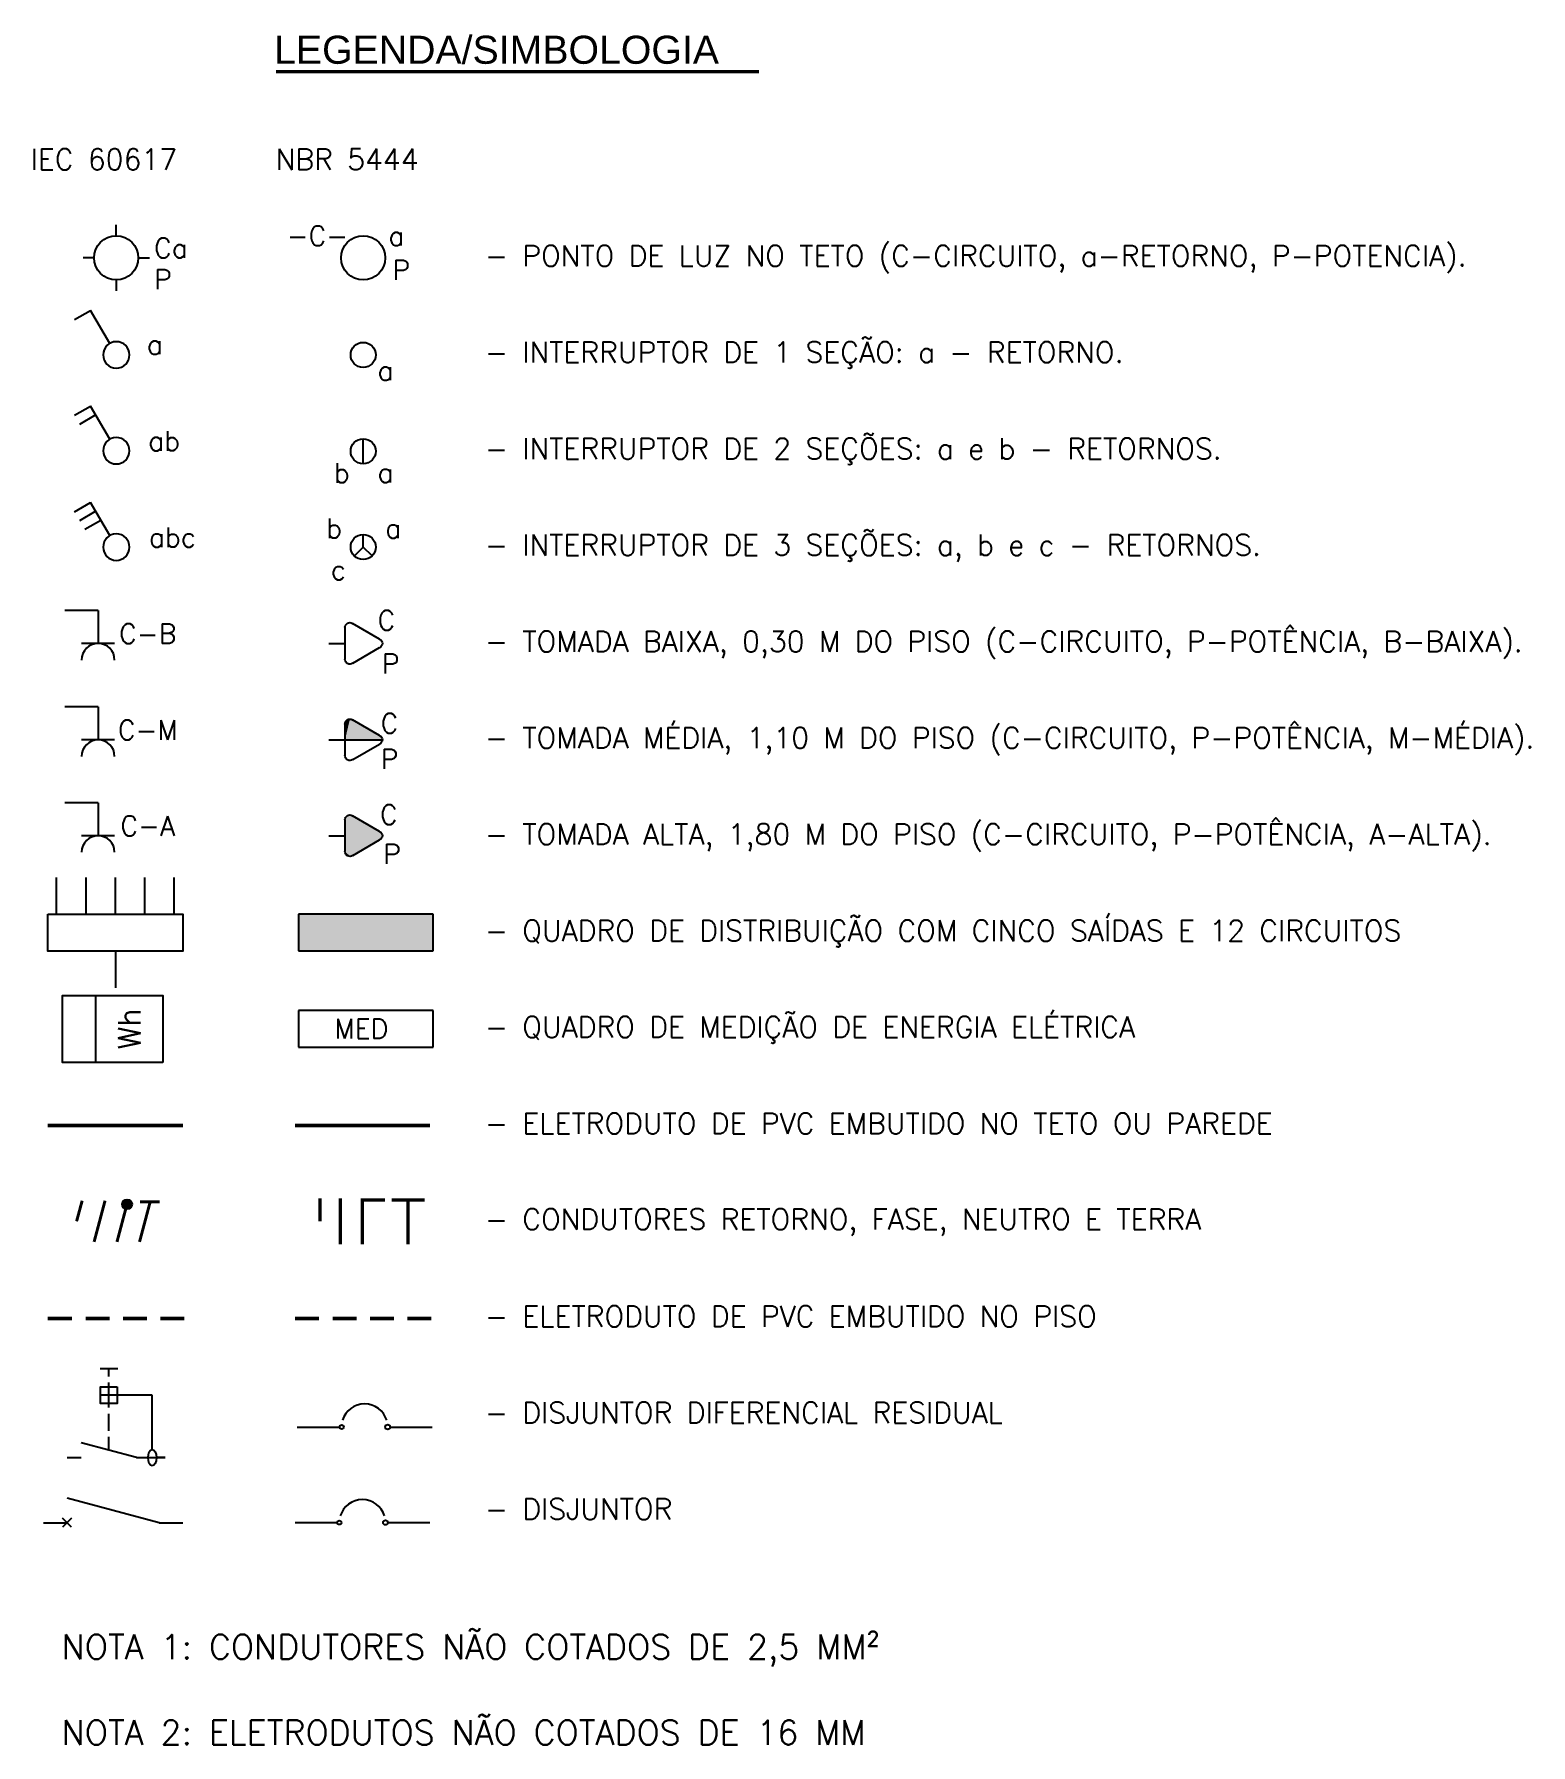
# Model space of a CAD drawing. Header units: millimetres. Extents: x 4398 to 4524, y 1896 to 1957.
# Drawn here: x 4514.97 to 4524.13, y 1930.15 to 1940.62 of the extents above; entities that cross this region are included whole.
import ezdxf
from ezdxf.enums import TextEntityAlignment as Align

# ---------------------------------------------------------------- set-up
doc = ezdxf.new("R2010")
doc.units = ezdxf.units.MM
doc.linetypes.add('HIDDEN', pattern=[0.375, 0.25, -0.125])
for name, color, linetype in [('CIRCUITOS', 255, 'Continuous'), ('Diagrama Unifilar', 7, 'Continuous'), ('ILUMINACAO', 1, 'Continuous'), ('INTERRUPTORES', 1, 'Continuous'), ('LEGENDAS', 7, 'Continuous'), ('TOMADAS-ENERGIA', 1, 'Continuous')]:
    doc.layers.add(name, color=color, linetype=linetype)
doc.layers.add('ELETRODUTO', color=5, linetype='Continuous', lineweight=50)
doc.layers.add('TOMADAS', color=1, linetype='Continuous', lineweight=25)
doc.styles.add('ANACECILIA', font='swissel.ttf')
doc.styles.add('RomanS', font='romans.shx')

# ---------------------------------------------------------------- blocks, each defined once
blk = doc.blocks.new('A$C4C292237')
at = {"linetype": 'Continuous'}
for p, q in [((1.1, 0.573), (0, 0.573)), ((0, 0.573), (0, 0.273)), ((1.1, 0.273), (1.1, 0.573)), ((0, 0.273), (1.1, 0.273))]:
    blk.add_line(p, q, dxfattribs=at)
at = {"linetype": 'Continuous', "style": 'RomanS'}
blk.add_text('MED', height=0.16, dxfattribs=at).set_placement((0.294, 0.345))
at = {"linetype": 'Continuous', "style": 'RomanS', "flags": 8}
blk.add_attdef('002', text='', height=0.16, dxfattribs=at).set_placement((0.525, 0.742), align=Align.MIDDLE_CENTER)
blk.add_attdef('020', text='', height=0.16, dxfattribs=at).set_placement((0.539, 0.08), align=Align.MIDDLE_RIGHT)
blk = doc.blocks.new('Ir1s01')
blk.add_circle((0, 1.02), 1.02)
at = {"style": 'RomanS', "flags": 8}
blk.add_attdef('009', text='', height=1.6, dxfattribs=at).set_placement((1.81, 2.29), align=Align.MIDDLE_CENTER)
blk = doc.blocks.new('Ir3s03')
for p, q in [((0, 1.02), (0, 2.03)), ((0, 1.02), (-0.72, 0.3)), ((0.72, 0.3), (0, 1.02)), ((0, 1.02), (0, 1.02))]:
    blk.add_line(p, q)
blk.add_circle((0, 1.02), 1.02)
at = {"style": 'RomanS', "flags": 8}
for tag, p in [('030', (-1.77, 2.54)), ('009', (1.79, 2.54)), ('031', (-2.03, -0.12))]:
    blk.add_attdef(tag, text='', height=1.6, dxfattribs=at).set_placement(p, align=Align.MIDDLE_CENTER)
blk = doc.blocks.new('IR2S02')
blk.add_line((0, 0), (0, 2.03))
blk.add_circle((0, 1.02), 1.02)
at = {"style": 'RomanS', "flags": 8}
for tag, p in [('030', (-1.74, 2.3)), ('009', (1.81, 2.29))]:
    blk.add_attdef(tag, text='', height=1.6, dxfattribs=at).set_placement(p, align=Align.MIDDLE_CENTER)
blk = doc.blocks.new('TEBAI01')
for p, q in [((-1.62, 1.95), (-0.35, 4.14)), ((0.35, 4.14), (1.63, 1.92)), ((-1.3, 1.32), (1.28, 1.32)), ((0, 0), (0, 1.32))]:
    blk.add_line(p, q)
for centre, start, end in [((0, 3.97), 26.0479, 153.9521), ((-1.3, 1.71), 143.1332, 270.777), ((1.3, 1.71), 267.1811, 32.5689)]:
    blk.add_arc(centre, 0.393, start, end)
at = {"style": 'RomanS', "flags": 8}
for tag, p in [('020', (-5.03, 2.2)), ('001', (3.56, 2.23))]:
    blk.add_attdef(tag, text='', height=1.6, dxfattribs=at).set_placement(p, align=Align.MIDDLE_CENTER)
blk = doc.blocks.new('TEMED02')
for p, q in [((0, 1.32), (0, 4.36)), ((-1.62, 1.95), (-0.35, 4.14)), ((0.35, 4.14), (1.63, 1.92)), ((-1.3, 1.32), (1.28, 1.32)), ((0, 0), (0, 1.32))]:
    blk.add_line(p, q)
for centre, start, end in [((0, 3.97), 26.0479, 153.9521), ((-1.3, 1.71), 143.1332, 270.777), ((1.3, 1.71), 267.1811, 32.5689)]:
    blk.add_arc(centre, 0.393, start, end)
at = {"linetype": 'Continuous'}
for points in [[(0, 4.36), (1.63, 1.92), (0.21, 4.3)], [(1.63, 1.92), (0, 4.36), (1.69, 1.72)], [(0, 1.32), (1.69, 1.72), (0, 4.36)], [(0.35, 4.14), (0.21, 4.3), (1.63, 1.92)], [(1.69, 1.72), (0, 1.32), (1.64, 1.52)], [(1.28, 1.32), (1.64, 1.52), (0, 1.32)], [(1.64, 1.52), (1.28, 1.32), (1.49, 1.37)]]:
    blk.add_solid(points, dxfattribs=at)
at = {"style": 'RomanS', "flags": 8}
for tag, p in [('020', (-4.96, 2.19)), ('001', (3.39, 2.17))]:
    blk.add_attdef(tag, text='', height=1.6, dxfattribs=at).set_placement(p, align=Align.MIDDLE_CENTER)
blk = doc.blocks.new('TEALT03')
for p, q in [((-1.62, 1.95), (-0.35, 4.14)), ((0.35, 4.14), (1.63, 1.92)), ((-1.3, 1.32), (1.28, 1.32)), ((0, 0), (0, 1.32))]:
    blk.add_line(p, q)
for centre, start, end in [((0, 3.97), 26.0479, 153.9521), ((-1.3, 1.71), 143.1332, 270.777), ((1.3, 1.71), 267.1811, 32.5689)]:
    blk.add_arc(centre, 0.393, start, end)
at = {"linetype": 'Continuous'}
for points in [[(-0.35, 4.14), (1.64, 1.52), (-0.21, 4.3)], [(-0.21, 4.3), (1.69, 1.72), (0, 4.36)], [(1.69, 1.72), (-0.21, 4.3), (1.64, 1.52)], [(0, 4.36), (1.63, 1.92), (0.21, 4.3)], [(1.63, 1.92), (0, 4.36), (1.69, 1.72)], [(0.35, 4.14), (0.21, 4.3), (1.63, 1.92)], [(-1.62, 1.95), (1.49, 1.37), (-0.35, 4.14)], [(1.64, 1.52), (-0.35, 4.14), (1.49, 1.37)], [(-1.69, 1.75), (1.28, 1.32), (-1.62, 1.95)], [(1.28, 1.32), (-1.69, 1.75), (-1.31, 1.32)], [(-1.66, 1.54), (-1.31, 1.32), (-1.69, 1.75)], [(-1.31, 1.32), (-1.66, 1.54), (-1.51, 1.38)], [(1.49, 1.37), (-1.62, 1.95), (1.28, 1.32)]]:
    blk.add_solid(points, dxfattribs=at)
at = {"style": 'RomanS', "flags": 8}
for tag, p in [('020', (-4.82, 2.03)), ('001', (3.51, 2.07))]:
    blk.add_attdef(tag, text='', height=1.6, dxfattribs=at).set_placement(p, align=Align.MIDDLE_CENTER)
blk = doc.blocks.new('A$C5CB2027F')
for p, q in [((0.135, 0.225), (0.135, 0.27)), ((0.045, 0.135), (0, 0.135)), ((0.225, 0.135), (0.27, 0.135)), ((0.135, 0.045), (0.135, 0))]:
    blk.add_line(p, q)
blk.add_circle((0.135, 0.135), 0.09)
at = {"style": 'RomanS', "flags": 8}
for tag, p in [('020', (0.2892, 0.175)), ('009', (0.2892, 0.0472))]:
    blk.add_attdef(tag, text='', height=0.08, dxfattribs=at).set_placement(p, align=Align.MIDDLE_LEFT)
blk = doc.blocks.new('A$C529A2A7E')
for p, q in [((0.081, 0.1008), (0.159, 0.2359)), ((0.224, 0.1984), (0.159, 0.2359)), ((0.1827, 0.1269), (0.1177, 0.1644)), ((0.2033, 0.1626), (0.1384, 0.2001))]:
    blk.add_line(p, q)
blk.add_circle((0.054, 0.054), 0.054)
at = {"style": 'RomanS', "flags": 8}
blk.add_attdef('001', text='', height=0.08, dxfattribs=at).set_placement((0.3369, 0.094), align=Align.MIDDLE_CENTER)
blk = doc.blocks.new('A$C6013705F')
for p, q in [((0.0486, 0.0605), (0.0954, 0.1415)), ((0.1344, 0.119), (0.0954, 0.1415)), ((0.122, 0.0976), (0.083, 0.1201))]:
    blk.add_line(p, q)
blk.add_circle((0.0324, 0.0324), 0.0324)
blk = doc.blocks.new('A$C7CEC22C0')
at = {"xscale": 1.666666666666666, "yscale": 1.666666666666666, "zscale": 1.666666666666666}
blk.add_blockref('A$C6013705F', (0, 0), dxfattribs=at)
at = {"style": 'RomanS', "flags": 8}
blk.add_attdef('001', text='', height=0.08, dxfattribs=at).set_placement((0.3369, 0.094), align=Align.MIDDLE_CENTER)
blk = doc.blocks.new('A$C0DE04074')
for p in [(0.081, 0.1008), (0.224, 0.1984)]:
    blk.add_line(p, (0.159, 0.2359))
blk.add_circle((0.054, 0.054), 0.054)
at = {"style": 'RomanS', "flags": 8}
blk.add_attdef('001', text='', height=0.08, dxfattribs=at).set_placement((0.3369, 0.094), align=Align.MIDDLE_CENTER)
blk = doc.blocks.new('PT_TOM')
for p, q in [((0.2078, 0.2025), (0.2078, 0.0675)), ((0.0728, 0.135), (0.2078, 0.135)), ((0.0728, 0.135), (0.0728, 0))]:
    blk.add_line(p, q)
blk.add_arc((0.2753, 0.135), 0.0675, 90, 270)
at = {"style": 'RomanS', "flags": 8}
for tag, p in [('009', (0.1678, 0.3374)), ('001', (0.04, 0.3279))]:
    blk.add_attdef(tag, text='', height=0.08, rotation=90, dxfattribs=at).set_placement(p, align=Align.MIDDLE_CENTER)
blk = doc.blocks.new('A$C424F5015')
blk.add_line((0.0183, 0.0969), (0.1187, 0.4719))
at = {"layer": 'Diagrama Unifilar'}
for p, q in [((0.0183, 0.5688), (0.0183, 0.4719)), ((0, 0.4537), (0.0365, 0.4902)), ((0.0365, 0.4537), (0, 0.4902)), ((0.0183, 0.0969), (0.0183, 0))]:
    blk.add_line(p, q, dxfattribs=at)
at = {"style": 'RomanS', "flags": 8}
for tag, p in [('001', (0.1128, 0.3452)), ('009', (0.1139, 0.2174))]:
    blk.add_attdef(tag, text='', height=0.08, dxfattribs=at).set_placement(p, align=Align.MIDDLE_LEFT)
blk = doc.blocks.new('A$C01B325C3')
for p, q in [((0.056, 0.194), (0.157, 0.569)), ((0.481, 0.087), (0.481, 0.438)), ((0.659, 0.321), (0.659, 0.442)), ((0.113, 0.087), (0.481, 0.087))]:
    blk.add_line(p, q)
blk.add_lwpolyline([(0.538, 0.325), (0.425, 0.325), (0.425, 0.438), (0.538, 0.438)], close=True)
blk.add_ellipse((0.056, 0.087), major_axis=(-0.0562, 0), ratio=0.5)
at = {"layer": 'Diagrama Unifilar'}
for p, q in [((0.056, 0.666), (0.056, 0.569)), ((0.106, 0.381), (0.197, 0.381)), ((0.239, 0.381), (0.355, 0.381)), ((0.397, 0.381), (0.566, 0.381)), ((0.608, 0.381), (0.659, 0.381)), ((0.056, 0.194), (0.056, 0)), ((0.056, 0), (0.056, 0.059))]:
    blk.add_line(p, q, dxfattribs=at)
at = {"style": 'RomanS', "flags": 8}
for tag, p in [('001', (0.691, 0.452)), ('009', (0.692, 0.325))]:
    blk.add_attdef(tag, text='', height=0.08, dxfattribs=at).set_placement(p, align=Align.MIDDLE_LEFT)
blk = doc.blocks.new('A$C7F555F9E')
at = {"linetype": 'Continuous'}
for p, q in [((0.55, 0.2615), (0, 0.2615)), ((0, 0.2615), (0, 0.1115)), ((0.55, 0.1115), (0.55, 0.2615)), ((0, 0.1115), (0.55, 0.1115))]:
    blk.add_line(p, q, dxfattribs=at)
at = {"linetype": 'Continuous', "style": 'RomanS', "flags": 8}
blk.add_attdef('002', text='', height=0.08, dxfattribs=at).set_placement((0.2626, 0.3464), align=Align.MIDDLE_CENTER)
blk.add_attdef('020', text='', height=0.08, dxfattribs=at).set_placement((0.275, 0.04), align=Align.MIDDLE_RIGHT)
blk = doc.blocks.new('A$C0525477D')
blk.add_line((0, 0.3645), (0.3645, 0.3645))
blk.add_lwpolyline([(0, 0), (0, 0.5468), (0.3645, 0.5468), (0.3645, 0)], close=True)
at = {"layer": 'Diagrama Unifilar', "insert": (0.1823, 0.1823), "char_height": 0.1215, "width": 0.364537, "attachment_point": 5, "style": 'RomanS'}
blk.add_mtext('Wh', dxfattribs=at)
blk = doc.blocks.new('A$C3DC5271F')
at = {"layer": 'CIRCUITOS'}
for p, q in [((0.035, 0.3), (0.035, 0.45)), ((0.155, 0.3), (0.155, 0.45)), ((0.275, 0.3), (0.275, 0.45)), ((0.395, 0.3), (0.395, 0.45)), ((0.515, 0.3), (0.515, 0.45)), ((0.275, 0.15), (0.275, 0))]:
    blk.add_line(p, q, dxfattribs=at)
blk.add_lwpolyline([(0, 0.3), (0.55, 0.3), (0.55, 0.15), (0, 0.15)], close=True, dxfattribs=at)
at = {"linetype": 'Continuous', "style": 'RomanS', "flags": 8}
blk.add_attdef('002', text='', height=0.08, dxfattribs=at).set_placement((0.2626, 0.3849), align=Align.MIDDLE_CENTER)
blk.add_attdef('020', text='', height=0.08, dxfattribs=at).set_placement((0.275, 0.0785), align=Align.MIDDLE_RIGHT)
blk = doc.blocks.new('A$C0BD3781F')
blk.add_circle((0.36, 0.36), 0.36)
at = {"style": 'RomanS', "flags": 8}
for tag, p in [('001', (0.188, 0.472)), ('020', (0.356, 0.232)), ('009', (0.502, 0.474))]:
    blk.add_attdef(tag, text='', height=0.16, dxfattribs=at).set_placement(p, align=Align.MIDDLE_CENTER)

msp = doc.modelspace()

# ---------------------------------------------------------------- hatches: boundary and pattern name
h = msp.add_hatch(color=256)
h.dxf.hatch_style = 1
h.paths.add_polyline_path([(4515.509, 1933.46, 1), (4515.569, 1933.46, 1)])
at = {"layer": 'TOMADAS'}
h = msp.add_hatch(color=256, dxfattribs=at)
h.dxf.hatch_style = 1
h.paths.add_polyline_path([(4517.412, 1935.235), (4516.587, 1935.235), (4516.587, 1935.01), (4517.412, 1935.01)])

# ---------------------------------------------------------------- linework, layer by layer
for points, const_width in [([(4516.45, 1940.391), (4519.405, 1940.391)], 0.0208), ([(4516.718, 1933.497), (4516.718, 1933.356)], 0.0202), ([(4516.843, 1933.497), (4516.843, 1933.214)], 0.0202), ([(4516.978, 1933.497), (4516.978, 1933.214)], 0.0202), ([(4517.258, 1933.497), (4517.258, 1933.214)], 0.0202), ([(4515.264, 1933.482), (4515.23, 1933.356)], 0.018), ([(4515.404, 1933.482), (4515.337, 1933.23)], 0.018), ([(4515.544, 1933.482), (4515.477, 1933.23)], 0.018), ([(4515.544, 1933.482), (4515.477, 1933.23)], 0.018), ([(4515.682, 1933.482), (4515.615, 1933.23)], 0.018), ([(4515.618, 1933.475), (4515.738, 1933.475)], 0.018), ([(4516.985, 1933.487), (4517.116, 1933.487)], 0.0202), ([(4517.157, 1933.487), (4517.359, 1933.487)], 0.0202)]:
    msp.add_lwpolyline(points, dxfattribs=dict(const_width=const_width))
msp.add_circle((4515.539, 1933.46), 0.03)
at = {"layer": 'Diagrama Unifilar'}
for p, q in [((4516.58, 1932.097), (4516.839, 1932.097)), ((4517.148, 1932.097), (4517.405, 1932.097)), ((4516.566, 1931.512), (4516.825, 1931.512)), ((4517.133, 1931.512), (4517.391, 1931.512))]:
    msp.add_line(p, q, dxfattribs=at)
for centre, radius in [((4516.852, 1932.097), 0.0125), ((4517.133, 1932.097), 0.0147), ((4516.837, 1931.512), 0.0125), ((4516.837, 1931.512), 0.0125), ((4517.119, 1931.512), 0.0147)]:
    msp.add_circle(centre, radius, dxfattribs=at)
for centre in [(4516.992, 1932.097), (4516.978, 1931.512)]:
    msp.add_arc(centre, 0.141, 16.8836, 163.1164, dxfattribs=at)
at = {"layer": 'ELETRODUTO'}
for p, q in [((4515.88, 1933.942), (4515.055, 1933.942)), ((4517.391, 1933.942), (4516.566, 1933.942)), ((4515.055, 1932.762), (4515.201, 1932.762)), ((4515.286, 1932.762), (4515.432, 1932.762)), ((4515.515, 1932.762), (4515.66, 1932.762)), ((4515.743, 1932.762), (4515.889, 1932.762)), ((4516.566, 1932.762), (4516.711, 1932.762)), ((4516.797, 1932.762), (4516.942, 1932.762)), ((4517.025, 1932.762), (4517.17, 1932.762)), ((4517.254, 1932.762), (4517.399, 1932.762))]:
    msp.add_line(p, q, dxfattribs=at)

# ---------------------------------------------------------------- block references
at = {"rotation": 90}
for name, p, xscale, yscale, zscale in [('A$C01B325C3', (4515.771, 1931.859), 0.8999999999999999, 0.8999999999999999, 0.8999999999999999), ('A$C424F5015', (4515.88, 1931.484), 1.5, 1.5, 1.5)]:
    msp.add_blockref(name, p, dxfattribs=dict(at, xscale=xscale, yscale=yscale, zscale=zscale))
at = {"layer": 'Diagrama Unifilar', "xscale": 1.125, "yscale": 1.125, "zscale": 1.125, "rotation": 90}
msp.add_blockref('A$C0525477D', (4515.758, 1934.328), dxfattribs=at)
at = {"layer": 'Diagrama Unifilar', "xscale": 0.75, "yscale": 0.75, "zscale": 0.75}
msp.add_blockref('A$C4C292237', (4516.587, 1934.216), dxfattribs=at)
at = {"layer": 'ILUMINACAO', "xscale": 1.5, "yscale": 1.5, "zscale": 1.5}
msp.add_blockref('A$C5CB2027F', (4515.27, 1939.05), dxfattribs=at).add_auto_attribs({'020': 'Ca', '009': 'P'})
at = {"layer": 'ILUMINACAO'}
ref = msp.add_blockref('A$C0BD3781F', (4516.848, 1939.117), dxfattribs=dict(at, xscale=0.375, yscale=0.375, zscale=0.375))
ref.add_attrib('020', 'P', dxfattribs={"layer": '0', "height": 0.12, "style": 'RomanS', "flags": 8}).set_placement((4517.216, 1939.178), align=Align.MIDDLE_CENTER)
ref.add_attrib('009', 'a', dxfattribs={"layer": '0', "height": 0.12, "style": 'RomanS', "flags": 8}).set_placement((4517.186, 1939.387), align=Align.MIDDLE_CENTER)
ref.add_attrib('001', '-C-', dxfattribs={"layer": '0', "height": 0.12, "style": 'RomanS', "flags": 8}).set_placement((4516.703, 1939.387), align=Align.MIDDLE_CENTER)
at = {"layer": 'INTERRUPTORES'}
ref = msp.add_blockref('A$C0DE04074', (4515.554, 1938.577), dxfattribs=dict(at, xscale=-1.5, yscale=1.5, zscale=1.5))
ref.add_attrib('001', 'a', dxfattribs={"layer": '0', "height": 0.12, "style": 'RomanS', "flags": 8}).set_placement((4515.708, 1938.722), align=Align.MIDDLE_CENTER)
ref = msp.add_blockref('Ir1s01', (4516.983, 1938.582), dxfattribs=dict(at, xscale=0.0749999999989086, yscale=0.0749999999989086, zscale=0.0749999999989086))
ref.add_attrib('009', 'a', dxfattribs={"layer": '0', "height": 0.12, "style": 'RomanS', "flags": 8}).set_placement((4517.119, 1938.563), align=Align.MIDDLE_CENTER)
ref = msp.add_blockref('A$C7CEC22C0', (4515.554, 1937.991), dxfattribs=dict(at, xscale=-1.5, yscale=1.5, zscale=1.5))
ref.add_attrib('001', 'ab', dxfattribs={"layer": '0', "height": 0.12, "style": 'RomanS', "flags": 8}).set_placement((4515.765, 1938.132), align=Align.MIDDLE_CENTER)
ref = msp.add_blockref('IR2S02', (4516.983, 1937.992), dxfattribs=dict(at, xscale=0.07500000000000001, yscale=0.07500000000000001, zscale=0.07500000000000001))
ref.add_attrib('009', 'a', dxfattribs={"layer": '0', "height": 0.12, "style": 'RomanS'}).set_placement((4517.119, 1937.938), align=Align.MIDDLE_CENTER)
ref.add_attrib('030', 'b', dxfattribs={"layer": '0', "height": 0.12, "style": 'RomanS'}).set_placement((4516.852, 1937.936), align=Align.MIDDLE_CENTER)
ref = msp.add_blockref('A$C529A2A7E', (4515.554, 1937.401), dxfattribs=dict(at, xscale=-1.5, yscale=1.5, zscale=1.5))
ref.add_attrib('001', 'abc', dxfattribs={"layer": '0', "height": 0.12, "style": 'RomanS', "flags": 8}).set_placement((4515.816, 1937.542), align=Align.MIDDLE_CENTER)
ref = msp.add_blockref('Ir3s03', (4516.983, 1937.406), dxfattribs=dict(at, xscale=0.07500000000000001, yscale=0.07500000000000001, zscale=0.07500000000000001))
ref.add_attrib('009', 'a', dxfattribs={"layer": '0', "height": 0.12, "style": 'RomanS'}).set_placement((4517.167, 1937.597), align=Align.MIDDLE_CENTER)
ref.add_attrib('030', 'b', dxfattribs={"layer": '0', "height": 0.12, "style": 'RomanS'}).set_placement((4516.805, 1937.597), align=Align.MIDDLE_CENTER)
ref.add_attrib('031', 'c', dxfattribs={"layer": '0', "height": 0.12, "style": 'RomanS'}).set_placement((4516.831, 1937.342), align=Align.MIDDLE_CENTER)
at = {"layer": 'TOMADAS', "xscale": 1.5, "yscale": 1.5, "zscale": 1.5}
for name, p in [('A$C3DC5271F', (4515.055, 1934.785)), ('A$C7F555F9E', (4516.587, 1934.843))]:
    msp.add_blockref(name, p, dxfattribs=at)
at = {"layer": 'TOMADAS-ENERGIA'}
ref = msp.add_blockref('PT_TOM', (4515.159, 1937.204), dxfattribs=dict(at, xscale=1.5, yscale=1.5, zscale=1.5, rotation=269.9999999999999))
ref.add_attrib('009', 'C-B', dxfattribs={"layer": '0', "height": 0.12, "style": 'RomanS'}).set_placement((4515.665, 1936.952), align=Align.MIDDLE_CENTER)
ref = msp.add_blockref('TEBAI01', (4516.773, 1936.893), dxfattribs=dict(at, xscale=-0.0750000000698492, yscale=0.0750000000698492, zscale=0.0750000000698492, rotation=270))
ref.add_attrib('001', 'C', dxfattribs={"layer": '0', "height": 0.12, "style": 'RomanS', "flags": 8}).set_placement((4517.125, 1937.034), align=Align.MIDDLE_CENTER)
ref.add_attrib('020', 'P', dxfattribs={"layer": '0', "height": 0.12, "style": 'RomanS', "flags": 8}).set_placement((4517.151, 1936.768), align=Align.MIDDLE_CENTER)
ref = msp.add_blockref('PT_TOM', (4515.159, 1936.614), dxfattribs=dict(at, xscale=1.5, yscale=1.5, zscale=1.5, rotation=269.9999999999999))
ref.add_attrib('009', 'C-M', dxfattribs={"layer": '0', "height": 0.12, "style": 'RomanS'}).set_placement((4515.665, 1936.362), align=Align.MIDDLE_CENTER)
ref = msp.add_blockref('TEMED02', (4516.773, 1936.303), dxfattribs=dict(at, xscale=-0.0750000000698492, yscale=0.0750000000698492, zscale=0.0750000000698492, rotation=270))
ref.add_attrib('001', 'C', dxfattribs={"layer": '0', "height": 0.12, "style": 'RomanS', "flags": 8}).set_placement((4517.144, 1936.403), align=Align.MIDDLE_CENTER)
ref.add_attrib('020', 'P', dxfattribs={"layer": '0', "height": 0.12, "style": 'RomanS', "flags": 8}).set_placement((4517.144, 1936.185), align=Align.MIDDLE_CENTER)
ref = msp.add_blockref('PT_TOM', (4515.159, 1936.027), dxfattribs=dict(at, xscale=1.5, yscale=1.5, zscale=1.5, rotation=269.9999999999999))
ref.add_attrib('009', 'C-A', dxfattribs={"layer": '0', "height": 0.12, "style": 'RomanS'}).set_placement((4515.665, 1935.776), align=Align.MIDDLE_CENTER)
ref = msp.add_blockref('TEALT03', (4516.773, 1935.716), dxfattribs=dict(at, xscale=-0.07500000000000001, yscale=0.07500000000000001, zscale=0.07500000000000001, rotation=270))
ref.add_attrib('001', 'C', dxfattribs={"layer": '0', "height": 0.12, "style": 'RomanS'}).set_placement((4517.14, 1935.845), align=Align.MIDDLE_CENTER)
ref.add_attrib('020', 'P', dxfattribs={"layer": '0', "height": 0.12, "style": 'RomanS'}).set_placement((4517.16, 1935.604), align=Align.MIDDLE_CENTER)

# ---------------------------------------------------------------- texts
at = {"style": 'ANACECILIA'}
msp.add_text('LEGENDA/SIMBOLOGIA', height=0.17188, dxfattribs=at).set_placement((4516.438, 1940.44))
at = {"layer": 'LEGENDAS', "color": 7, "linetype": 'HIDDEN', "style": 'RomanS'}
for s, height, p in [('IEC 60617', 0.1275, (4514.949, 1939.792)), ('NBR 5444', 0.1275, (4516.448, 1939.792)), ('- PONTO DE LUZ NO TETO (C-CIRCUITO, a-RETORNO, P-POTENCIA).', 0.1275, (4517.727, 1939.201)), ('- INTERRUPTOR DE 1 SEÇÃO: a - RETORNO.', 0.1275, (4517.727, 1938.611)), ('- INTERRUPTOR DE 2 SEÇÕES: a e b - RETORNOS.', 0.1275, (4517.727, 1938.021)), ('- INTERRUPTOR DE 3 SEÇÕES: a, b e c - RETORNOS.', 0.1275, (4517.727, 1937.431)), ('- TOMADA BAIXA, 0,30 M DO PISO (C-CIRCUITO, P-POTÊNCIA, B-BAIXA).', 0.1275, (4517.727, 1936.841)), ('- TOMADA MÉDIA, 1,10 M DO PISO (C-CIRCUITO, P-POTÊNCIA, M-MÉDIA).', 0.1275, (4517.727, 1936.251)), ('- TOMADA ALTA, 1,80 M DO PISO (C-CIRCUITO, P-POTÊNCIA, A-ALTA).', 0.1275, (4517.727, 1935.661)), ('- QUADRO DE DISTRIBUIÇÃO COM CINCO SAÍDAS E 12 CIRCUITOS', 0.1275, (4517.727, 1935.071)), ('- QUADRO DE MEDIÇÃO DE ENERGIA ELÉTRICA', 0.1275, (4517.727, 1934.481)), ('- ELETRODUTO DE PVC EMBUTIDO NO TETO OU PAREDE', 0.1275, (4517.727, 1933.891)), ('- CONDUTORES RETORNO, FASE, NEUTRO E TERRA', 0.1275, (4517.727, 1933.305)), ('- ELETRODUTO DE PVC EMBUTIDO NO PISO', 0.1275, (4517.727, 1932.711)), ('- DISJUNTOR DIFERENCIAL RESIDUAL', 0.1275, (4517.727, 1932.121)), ('- DISJUNTOR', 0.1275, (4517.727, 1931.531)), ('NOTA 1: CONDUTORES NÃO COTADOS DE 2,5 MM²', 0.15, (4515.139, 1930.677)), ('NOTA 2: ELETRODUTOS NÃO COTADOS DE 16 MM', 0.15, (4515.139, 1930.152))]:
    msp.add_text(s, height=height, dxfattribs=at).set_placement(p)

doc.saveas('drawing.dxf')
